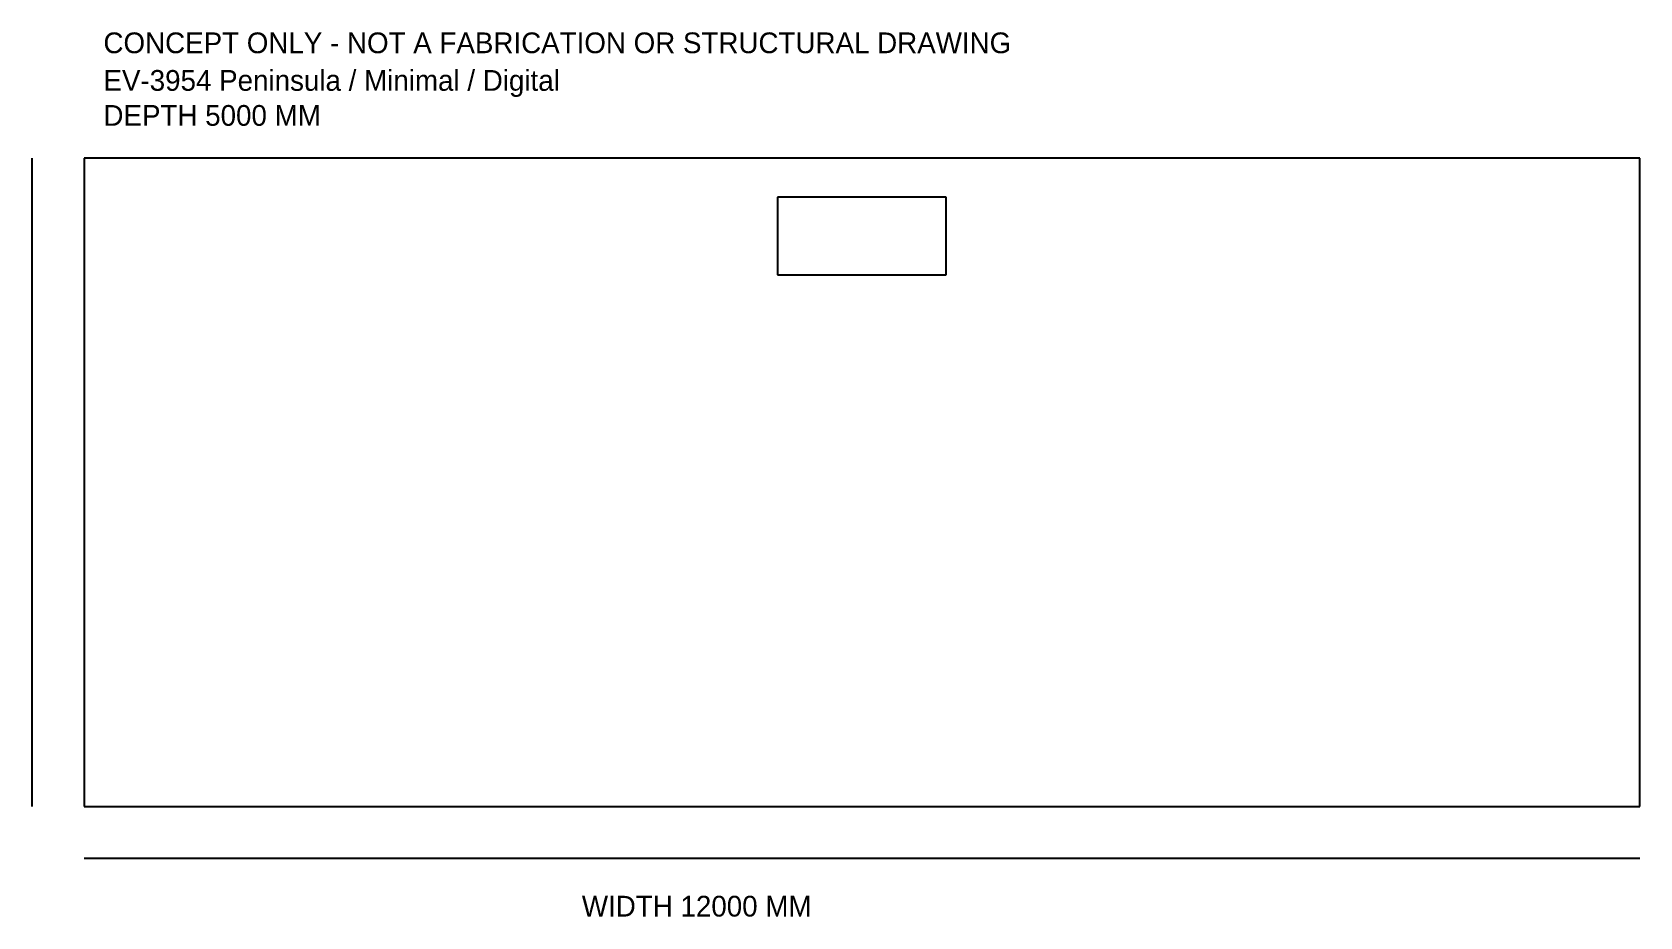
# Model space of a CAD drawing. Header units: millimetres. Extents: x -400 to 12000, y -852 to 5972.
import ezdxf

# ---------------------------------------------------------------- set-up
doc = ezdxf.new("R2010")
doc.units = ezdxf.units.MM

msp = doc.modelspace()

# ---------------------------------------------------------------- linework, layer by layer
at = {"layer": 'DIMENSIONS'}
for p, q in [((-400, 0), (-400, 5000)), ((0, -400), (12000, -400))]:
    msp.add_line(p, q, dxfattribs=at)
at = {"layer": 'FOOTPRINT'}
for p, q in [((12000, 5000), (0, 5000)), ((0, 5000), (0, 0)), ((12000, 0), (12000, 5000)), ((0, 0), (12000, 0))]:
    msp.add_line(p, q, dxfattribs=at)
at = {"layer": 'FURNITURE'}
for p, q in [((6650, 4700), (5350, 4700)), ((5350, 4700), (5350, 4100)), ((6650, 4100), (6650, 4700)), ((5350, 4100), (6650, 4100))]:
    msp.add_line(p, q, dxfattribs=at)
at = {"layer": 'WALLS'}
msp.add_line((0, 0), (12000, 0), dxfattribs=at)

# ---------------------------------------------------------------- texts
at = {"layer": 'LABELS'}
for s, p in [('CONCEPT ONLY - NOT A FABRICATION OR STRUCTURAL DRAWING', (150, 5810)), ('EV-3954 Peninsula / Minimal / Digital', (150, 5520)), ('DEPTH 5000 MM', (150, 5250)), ('WIDTH 12000 MM', (3840, -850))]:
    msp.add_text(s, height=160, dxfattribs=at).set_placement(p)

doc.saveas('drawing.dxf')
